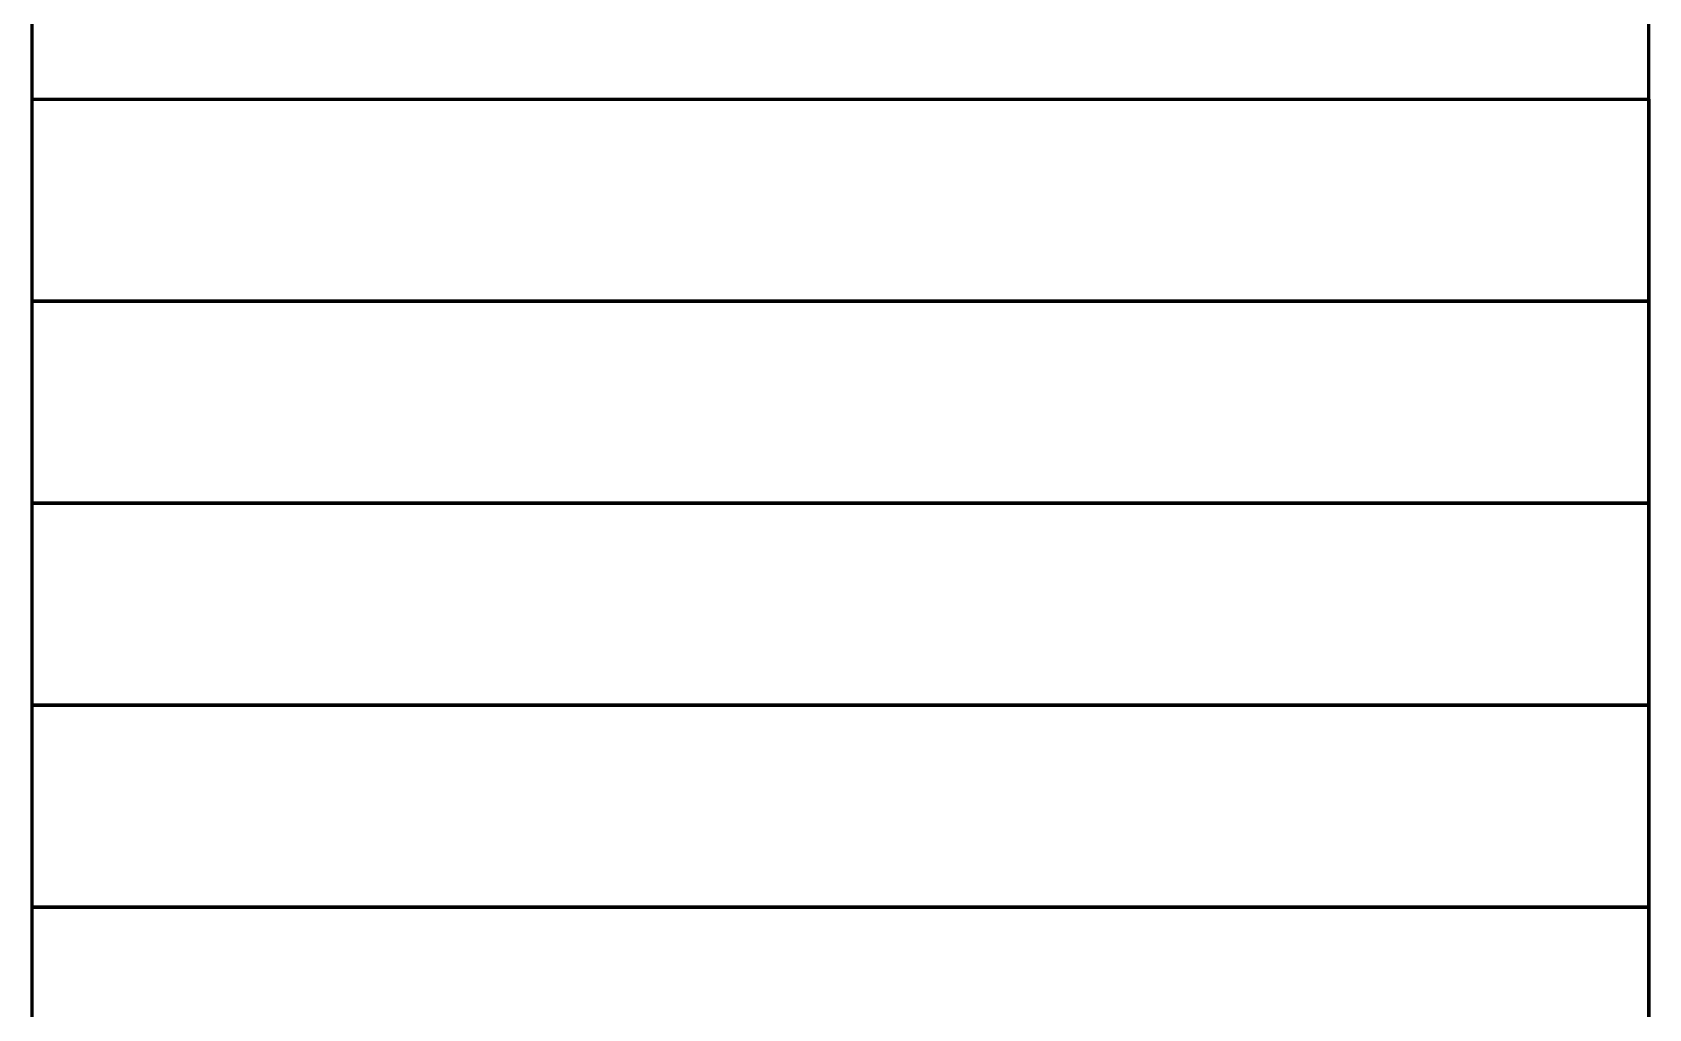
# Model space of a CAD drawing. Extents: x 0 to 297, y 0 to 292.
# Drawn here: x 151.879 to 155.879, y 106.855 to 109.271 of the extents above; entities that cross this region are included whole.
import ezdxf

# ---------------------------------------------------------------- set-up
doc = ezdxf.new("R2010")
doc.units = 0
doc.header["$MEASUREMENT"] = 0
doc.linetypes.add('K5LT_BASIC', pattern=[0])
doc.layers.add('Системный слой', color=7, linetype='Continuous')

# ---------------------------------------------------------------- blocks, each defined once
blk = doc.blocks.new('*U')
at = {"layer": 'Системный слой', "linetype": 'K5LT_BASIC', "lineweight": 60}
for p, q in [((151.8789, 108.606), (151.8789, 109.106)), ((151.8789, 109.106), (155.8789, 109.106)), ((155.8789, 109.106), (155.8789, 108.606)), ((151.8789, 108.106), (151.8789, 108.606)), ((151.8789, 108.606), (155.8789, 108.606)), ((155.8789, 108.606), (151.8789, 108.606)), ((155.8789, 108.606), (155.8789, 108.106)), ((151.8789, 107.606), (151.8789, 108.106)), ((151.8789, 108.106), (155.8789, 108.106)), ((155.8789, 108.106), (151.8789, 108.106)), ((155.8789, 108.106), (155.8789, 107.606)), ((151.8789, 107.106), (151.8789, 107.606)), ((151.8789, 107.606), (155.8789, 107.606)), ((155.8789, 107.606), (151.8789, 107.606)), ((155.8789, 107.606), (155.8789, 107.106)), ((151.8789, 106.606), (151.8789, 107.106)), ((151.8789, 107.106), (155.8789, 107.106)), ((155.8789, 107.106), (151.8789, 107.106)), ((155.8789, 107.106), (155.8789, 106.606))]:
    blk.add_line(p, q, dxfattribs=at)

msp = doc.modelspace()

# ---------------------------------------------------------------- linework, layer by layer
at = {"layer": 'Системный слой', "linetype": 'K5LT_BASIC', "lineweight": 60}
for p, q in [((151.8789, 104.606), (151.8789, 113.6064)), ((155.8789, 99.606), (155.8789, 113.6064)), ((151.8789, 104.606), (151.8789, 109.606)), ((151.8789, 108.606), (154.8789, 108.606)), ((151.8789, 108.606), (155.8789, 108.606)), ((151.8789, 108.106), (154.8789, 108.106)), ((151.8789, 108.106), (155.8789, 108.106)), ((151.8789, 107.606), (154.8789, 107.606)), ((151.8789, 107.606), (155.8789, 107.606)), ((151.8789, 107.106), (154.8789, 107.106)), ((151.8789, 107.106), (155.8789, 107.106))]:
    msp.add_line(p, q, dxfattribs=at)

# ---------------------------------------------------------------- block references
at = {"layer": 'Системный слой'}
msp.add_blockref('*U', (0, 0), dxfattribs=at)
msp.add_blockref('*U', (0, 0), dxfattribs=at)
msp.add_blockref('*U', (0, 0), dxfattribs=at)
msp.add_blockref('*U', (0, 0), dxfattribs=at)
msp.add_blockref('*U', (0, 0), dxfattribs=at)
msp.add_blockref('*U', (0, 0), dxfattribs=at)
msp.add_blockref('*U', (0, 0), dxfattribs=at)
msp.add_blockref('*U', (0, 0), dxfattribs=at)
msp.add_blockref('*U', (0, 0), dxfattribs=at)
msp.add_blockref('*U', (0, 0), dxfattribs=at)
msp.add_blockref('*U', (0, 0), dxfattribs=at)
msp.add_blockref('*U', (0, 0), dxfattribs=at)
msp.add_blockref('*U', (0, 0), dxfattribs=at)
msp.add_blockref('*U', (0, 0), dxfattribs=at)
msp.add_blockref('*U', (0, 0), dxfattribs=at)
msp.add_blockref('*U', (0, 0), dxfattribs=at)
msp.add_blockref('*U', (0, 0), dxfattribs=at)
msp.add_blockref('*U', (0, 0), dxfattribs=at)
msp.add_blockref('*U', (0, 0), dxfattribs=at)
msp.add_blockref('*U', (0, 0), dxfattribs=at)
msp.add_blockref('*U', (0, 0), dxfattribs=at)
msp.add_blockref('*U', (0, 0), dxfattribs=at)
msp.add_blockref('*U', (0, 0), dxfattribs=at)
msp.add_blockref('*U', (0, 0), dxfattribs=at)
msp.add_blockref('*U', (0, 0), dxfattribs=at)
msp.add_blockref('*U', (0, 0), dxfattribs=at)
msp.add_blockref('*U', (0, 0), dxfattribs=at)
msp.add_blockref('*U', (0, 0), dxfattribs=at)
msp.add_blockref('*U', (0, 0), dxfattribs=at)
msp.add_blockref('*U', (0, 0), dxfattribs=at)
msp.add_blockref('*U', (0, 0), dxfattribs=at)
msp.add_blockref('*U', (0, 0), dxfattribs=at)
msp.add_blockref('*U', (0, 0), dxfattribs=at)
msp.add_blockref('*U', (0, 0), dxfattribs=at)
msp.add_blockref('*U', (0, 0), dxfattribs=at)
msp.add_blockref('*U', (0, 0), dxfattribs=at)
msp.add_blockref('*U', (0, 0), dxfattribs=at)
msp.add_blockref('*U', (0, 0), dxfattribs=at)
msp.add_blockref('*U', (0, 0), dxfattribs=at)
msp.add_blockref('*U', (0, 0), dxfattribs=at)
msp.add_blockref('*U', (0, 0), dxfattribs=at)
msp.add_blockref('*U', (0, 0), dxfattribs=at)
msp.add_blockref('*U', (0, 0), dxfattribs=at)
msp.add_blockref('*U', (0, 0), dxfattribs=at)
msp.add_blockref('*U', (0, 0), dxfattribs=at)
msp.add_blockref('*U', (0, 0), dxfattribs=at)
msp.add_blockref('*U', (0, 0), dxfattribs=at)
msp.add_blockref('*U', (0, 0), dxfattribs=at)
msp.add_blockref('*U', (0, 0), dxfattribs=at)
msp.add_blockref('*U', (0, 0), dxfattribs=at)
msp.add_blockref('*U', (0, 0), dxfattribs=at)
msp.add_blockref('*U', (0, 0), dxfattribs=at)
msp.add_blockref('*U', (0, 0), dxfattribs=at)
msp.add_blockref('*U', (0, 0), dxfattribs=at)
msp.add_blockref('*U', (0, 0), dxfattribs=at)
msp.add_blockref('*U', (0, 0), dxfattribs=at)
msp.add_blockref('*U', (0, 0), dxfattribs=at)
msp.add_blockref('*U', (0, 0), dxfattribs=at)
msp.add_blockref('*U', (0, 0), dxfattribs=at)
msp.add_blockref('*U', (0, 0), dxfattribs=at)
msp.add_blockref('*U', (0, 0), dxfattribs=at)
msp.add_blockref('*U', (0, 0), dxfattribs=at)
msp.add_blockref('*U', (0, 0), dxfattribs=at)
msp.add_blockref('*U', (0, 0), dxfattribs=at)
msp.add_blockref('*U', (0, 0), dxfattribs=at)
msp.add_blockref('*U', (0, 0), dxfattribs=at)
msp.add_blockref('*U', (0, 0), dxfattribs=at)
msp.add_blockref('*U', (0, 0), dxfattribs=at)
msp.add_blockref('*U', (0, 0), dxfattribs=at)
msp.add_blockref('*U', (0, 0), dxfattribs=at)
msp.add_blockref('*U', (0, 0), dxfattribs=at)
msp.add_blockref('*U', (0, 0), dxfattribs=at)
msp.add_blockref('*U', (0, 0), dxfattribs=at)
msp.add_blockref('*U', (0, 0), dxfattribs=at)
msp.add_blockref('*U', (0, 0), dxfattribs=at)
msp.add_blockref('*U', (0, 0), dxfattribs=at)
msp.add_blockref('*U', (0, 0), dxfattribs=at)
msp.add_blockref('*U', (0, 0), dxfattribs=at)
msp.add_blockref('*U', (0, 0), dxfattribs=at)
msp.add_blockref('*U', (0, 0), dxfattribs=at)
msp.add_blockref('*U', (0, 0), dxfattribs=at)
msp.add_blockref('*U', (0, 0), dxfattribs=at)
msp.add_blockref('*U', (0, 0), dxfattribs=at)
msp.add_blockref('*U', (0, 0), dxfattribs=at)
msp.add_blockref('*U', (0, 0), dxfattribs=at)
msp.add_blockref('*U', (0, 0), dxfattribs=at)
msp.add_blockref('*U', (0, 0), dxfattribs=at)
msp.add_blockref('*U', (0, 0), dxfattribs=at)
msp.add_blockref('*U', (0, 0), dxfattribs=at)
msp.add_blockref('*U', (0, 0), dxfattribs=at)
msp.add_blockref('*U', (0, 0), dxfattribs=at)
msp.add_blockref('*U', (0, 0), dxfattribs=at)
msp.add_blockref('*U', (0, 0), dxfattribs=at)
msp.add_blockref('*U', (0, 0), dxfattribs=at)
msp.add_blockref('*U', (0, 0), dxfattribs=at)
msp.add_blockref('*U', (0, 0), dxfattribs=at)
msp.add_blockref('*U', (0, 0), dxfattribs=at)
msp.add_blockref('*U', (0, 0), dxfattribs=at)
msp.add_blockref('*U', (0, 0), dxfattribs=at)
msp.add_blockref('*U', (0, 0), dxfattribs=at)
msp.add_blockref('*U', (0, 0), dxfattribs=at)
msp.add_blockref('*U', (0, 0), dxfattribs=at)
msp.add_blockref('*U', (0, 0), dxfattribs=at)
msp.add_blockref('*U', (0, 0), dxfattribs=at)
msp.add_blockref('*U', (0, 0), dxfattribs=at)
msp.add_blockref('*U', (0, 0), dxfattribs=at)
msp.add_blockref('*U', (0, 0), dxfattribs=at)
msp.add_blockref('*U', (0, 0), dxfattribs=at)
msp.add_blockref('*U', (0, 0), dxfattribs=at)
msp.add_blockref('*U', (0, 0), dxfattribs=at)
msp.add_blockref('*U', (0, 0), dxfattribs=at)
msp.add_blockref('*U', (0, 0), dxfattribs=at)
msp.add_blockref('*U', (0, 0), dxfattribs=at)
msp.add_blockref('*U', (0, 0), dxfattribs=at)
msp.add_blockref('*U', (0, 0), dxfattribs=at)
msp.add_blockref('*U', (0, 0), dxfattribs=at)
msp.add_blockref('*U', (0, 0), dxfattribs=at)
msp.add_blockref('*U', (0, 0), dxfattribs=at)
msp.add_blockref('*U', (0, 0), dxfattribs=at)
msp.add_blockref('*U', (0, 0), dxfattribs=at)
msp.add_blockref('*U', (0, 0), dxfattribs=at)
msp.add_blockref('*U', (0, 0), dxfattribs=at)
msp.add_blockref('*U', (0, 0), dxfattribs=at)
msp.add_blockref('*U', (0, 0), dxfattribs=at)
msp.add_blockref('*U', (0, 0), dxfattribs=at)
msp.add_blockref('*U', (0, 0), dxfattribs=at)
msp.add_blockref('*U', (0, 0), dxfattribs=at)
msp.add_blockref('*U', (0, 0), dxfattribs=at)
msp.add_blockref('*U', (0, 0), dxfattribs=at)
msp.add_blockref('*U', (0, 0), dxfattribs=at)
msp.add_blockref('*U', (0, 0), dxfattribs=at)
msp.add_blockref('*U', (0, 0), dxfattribs=at)
msp.add_blockref('*U', (0, 0), dxfattribs=at)
msp.add_blockref('*U', (0, 0), dxfattribs=at)
msp.add_blockref('*U', (0, 0), dxfattribs=at)
msp.add_blockref('*U', (0, 0), dxfattribs=at)
msp.add_blockref('*U', (0, 0), dxfattribs=at)
msp.add_blockref('*U', (0, 0), dxfattribs=at)
msp.add_blockref('*U', (0, 0), dxfattribs=at)
msp.add_blockref('*U', (0, 0), dxfattribs=at)
msp.add_blockref('*U', (0, 0), dxfattribs=at)
msp.add_blockref('*U', (0, 0), dxfattribs=at)
msp.add_blockref('*U', (0, 0), dxfattribs=at)
msp.add_blockref('*U', (0, 0), dxfattribs=at)
msp.add_blockref('*U', (0, 0), dxfattribs=at)
msp.add_blockref('*U', (0, 0), dxfattribs=at)
msp.add_blockref('*U', (0, 0), dxfattribs=at)
msp.add_blockref('*U', (0, 0), dxfattribs=at)
msp.add_blockref('*U', (0, 0), dxfattribs=at)
msp.add_blockref('*U', (0, 0), dxfattribs=at)
msp.add_blockref('*U', (0, 0), dxfattribs=at)
msp.add_blockref('*U', (0, 0), dxfattribs=at)
msp.add_blockref('*U', (0, 0), dxfattribs=at)
msp.add_blockref('*U', (0, 0), dxfattribs=at)
msp.add_blockref('*U', (0, 0), dxfattribs=at)
msp.add_blockref('*U', (0, 0), dxfattribs=at)
msp.add_blockref('*U', (0, 0), dxfattribs=at)
msp.add_blockref('*U', (0, 0), dxfattribs=at)
msp.add_blockref('*U', (0, 0), dxfattribs=at)
msp.add_blockref('*U', (0, 0), dxfattribs=at)
msp.add_blockref('*U', (0, 0), dxfattribs=at)
msp.add_blockref('*U', (0, 0), dxfattribs=at)
msp.add_blockref('*U', (0, 0), dxfattribs=at)
msp.add_blockref('*U', (0, 0), dxfattribs=at)
msp.add_blockref('*U', (0, 0), dxfattribs=at)
msp.add_blockref('*U', (0, 0), dxfattribs=at)
msp.add_blockref('*U', (0, 0), dxfattribs=at)
msp.add_blockref('*U', (0, 0), dxfattribs=at)
msp.add_blockref('*U', (0, 0), dxfattribs=at)
msp.add_blockref('*U', (0, 0), dxfattribs=at)
msp.add_blockref('*U', (0, 0), dxfattribs=at)
msp.add_blockref('*U', (0, 0), dxfattribs=at)
msp.add_blockref('*U', (0, 0), dxfattribs=at)
msp.add_blockref('*U', (0, 0), dxfattribs=at)
msp.add_blockref('*U', (0, 0), dxfattribs=at)
msp.add_blockref('*U', (0, 0), dxfattribs=at)
msp.add_blockref('*U', (0, 0), dxfattribs=at)
msp.add_blockref('*U', (0, 0), dxfattribs=at)
msp.add_blockref('*U', (0, 0), dxfattribs=at)
msp.add_blockref('*U', (0, 0), dxfattribs=at)
msp.add_blockref('*U', (0, 0), dxfattribs=at)
msp.add_blockref('*U', (0, 0), dxfattribs=at)
msp.add_blockref('*U', (0, 0), dxfattribs=at)
msp.add_blockref('*U', (0, 0), dxfattribs=at)
msp.add_blockref('*U', (0, 0), dxfattribs=at)
msp.add_blockref('*U', (0, 0), dxfattribs=at)
msp.add_blockref('*U', (0, 0), dxfattribs=at)
msp.add_blockref('*U', (0, 0), dxfattribs=at)
msp.add_blockref('*U', (0, 0), dxfattribs=at)
msp.add_blockref('*U', (0, 0), dxfattribs=at)
msp.add_blockref('*U', (0, 0), dxfattribs=at)
msp.add_blockref('*U', (0, 0), dxfattribs=at)
msp.add_blockref('*U', (0, 0), dxfattribs=at)
msp.add_blockref('*U', (0, 0), dxfattribs=at)
msp.add_blockref('*U', (0, 0), dxfattribs=at)
msp.add_blockref('*U', (0, 0), dxfattribs=at)
msp.add_blockref('*U', (0, 0), dxfattribs=at)
msp.add_blockref('*U', (0, 0), dxfattribs=at)
msp.add_blockref('*U', (0, 0), dxfattribs=at)
msp.add_blockref('*U', (0, 0), dxfattribs=at)
msp.add_blockref('*U', (0, 0), dxfattribs=at)
msp.add_blockref('*U', (0, 0), dxfattribs=at)
msp.add_blockref('*U', (0, 0), dxfattribs=at)
msp.add_blockref('*U', (0, 0), dxfattribs=at)
msp.add_blockref('*U', (0, 0), dxfattribs=at)
msp.add_blockref('*U', (0, 0), dxfattribs=at)
msp.add_blockref('*U', (0, 0), dxfattribs=at)
msp.add_blockref('*U', (0, 0), dxfattribs=at)
msp.add_blockref('*U', (0, 0), dxfattribs=at)
msp.add_blockref('*U', (0, 0), dxfattribs=at)
msp.add_blockref('*U', (0, 0), dxfattribs=at)
msp.add_blockref('*U', (0, 0), dxfattribs=at)
msp.add_blockref('*U', (0, 0), dxfattribs=at)
msp.add_blockref('*U', (0, 0), dxfattribs=at)
msp.add_blockref('*U', (0, 0), dxfattribs=at)
msp.add_blockref('*U', (0, 0), dxfattribs=at)
msp.add_blockref('*U', (0, 0), dxfattribs=at)
msp.add_blockref('*U', (0, 0), dxfattribs=at)
msp.add_blockref('*U', (0, 0), dxfattribs=at)
msp.add_blockref('*U', (0, 0), dxfattribs=at)
msp.add_blockref('*U', (0, 0), dxfattribs=at)
msp.add_blockref('*U', (0, 0), dxfattribs=at)
msp.add_blockref('*U', (0, 0), dxfattribs=at)
msp.add_blockref('*U', (0, 0), dxfattribs=at)
msp.add_blockref('*U', (0, 0), dxfattribs=at)
msp.add_blockref('*U', (0, 0), dxfattribs=at)
msp.add_blockref('*U', (0, 0), dxfattribs=at)
msp.add_blockref('*U', (0, 0), dxfattribs=at)
msp.add_blockref('*U', (0, 0), dxfattribs=at)
msp.add_blockref('*U', (0, 0), dxfattribs=at)
msp.add_blockref('*U', (0, 0), dxfattribs=at)
msp.add_blockref('*U', (0, 0), dxfattribs=at)
msp.add_blockref('*U', (0, 0), dxfattribs=at)
msp.add_blockref('*U', (0, 0), dxfattribs=at)
msp.add_blockref('*U', (0, 0), dxfattribs=at)
msp.add_blockref('*U', (0, 0), dxfattribs=at)
msp.add_blockref('*U', (0, 0), dxfattribs=at)
msp.add_blockref('*U', (0, 0), dxfattribs=at)
msp.add_blockref('*U', (0, 0), dxfattribs=at)
msp.add_blockref('*U', (0, 0), dxfattribs=at)
msp.add_blockref('*U', (0, 0), dxfattribs=at)
msp.add_blockref('*U', (0, 0), dxfattribs=at)
msp.add_blockref('*U', (0, 0), dxfattribs=at)
msp.add_blockref('*U', (0, 0), dxfattribs=at)
msp.add_blockref('*U', (0, 0), dxfattribs=at)
msp.add_blockref('*U', (0, 0), dxfattribs=at)
msp.add_blockref('*U', (0, 0), dxfattribs=at)
msp.add_blockref('*U', (0, 0), dxfattribs=at)
msp.add_blockref('*U', (0, 0), dxfattribs=at)
msp.add_blockref('*U', (0, 0), dxfattribs=at)
msp.add_blockref('*U', (0, 0), dxfattribs=at)
msp.add_blockref('*U', (0, 0), dxfattribs=at)
msp.add_blockref('*U', (0, 0), dxfattribs=at)
msp.add_blockref('*U', (0, 0), dxfattribs=at)
msp.add_blockref('*U', (0, 0), dxfattribs=at)
msp.add_blockref('*U', (0, 0), dxfattribs=at)
msp.add_blockref('*U', (0, 0), dxfattribs=at)
msp.add_blockref('*U', (0, 0), dxfattribs=at)
msp.add_blockref('*U', (0, 0), dxfattribs=at)
msp.add_blockref('*U', (0, 0), dxfattribs=at)
msp.add_blockref('*U', (0, 0), dxfattribs=at)
msp.add_blockref('*U', (0, 0), dxfattribs=at)
msp.add_blockref('*U', (0, 0), dxfattribs=at)
msp.add_blockref('*U', (0, 0), dxfattribs=at)
msp.add_blockref('*U', (0, 0), dxfattribs=at)
msp.add_blockref('*U', (0, 0), dxfattribs=at)
msp.add_blockref('*U', (0, 0), dxfattribs=at)
msp.add_blockref('*U', (0, 0), dxfattribs=at)
msp.add_blockref('*U', (0, 0), dxfattribs=at)
msp.add_blockref('*U', (0, 0), dxfattribs=at)
msp.add_blockref('*U', (0, 0), dxfattribs=at)
msp.add_blockref('*U', (0, 0), dxfattribs=at)
msp.add_blockref('*U', (0, 0), dxfattribs=at)
msp.add_blockref('*U', (0, 0), dxfattribs=at)
msp.add_blockref('*U', (0, 0), dxfattribs=at)
msp.add_blockref('*U', (0, 0), dxfattribs=at)
msp.add_blockref('*U', (0, 0), dxfattribs=at)
msp.add_blockref('*U', (0, 0), dxfattribs=at)
msp.add_blockref('*U', (0, 0), dxfattribs=at)
msp.add_blockref('*U', (0, 0), dxfattribs=at)
msp.add_blockref('*U', (0, 0), dxfattribs=at)
msp.add_blockref('*U', (0, 0), dxfattribs=at)
msp.add_blockref('*U', (0, 0), dxfattribs=at)
msp.add_blockref('*U', (0, 0), dxfattribs=at)
msp.add_blockref('*U', (0, 0), dxfattribs=at)
msp.add_blockref('*U', (0, 0), dxfattribs=at)
msp.add_blockref('*U', (0, 0), dxfattribs=at)
msp.add_blockref('*U', (0, 0), dxfattribs=at)
msp.add_blockref('*U', (0, 0), dxfattribs=at)
msp.add_blockref('*U', (0, 0), dxfattribs=at)
msp.add_blockref('*U', (0, 0), dxfattribs=at)
msp.add_blockref('*U', (0, 0), dxfattribs=at)
msp.add_blockref('*U', (0, 0), dxfattribs=at)
msp.add_blockref('*U', (0, 0), dxfattribs=at)
msp.add_blockref('*U', (0, 0), dxfattribs=at)
msp.add_blockref('*U', (0, 0), dxfattribs=at)
msp.add_blockref('*U', (0, 0), dxfattribs=at)
msp.add_blockref('*U', (0, 0), dxfattribs=at)
msp.add_blockref('*U', (0, 0), dxfattribs=at)
msp.add_blockref('*U', (0, 0), dxfattribs=at)
msp.add_blockref('*U', (0, 0), dxfattribs=at)
msp.add_blockref('*U', (0, 0), dxfattribs=at)
msp.add_blockref('*U', (0, 0), dxfattribs=at)
msp.add_blockref('*U', (0, 0), dxfattribs=at)
msp.add_blockref('*U', (0, 0), dxfattribs=at)

doc.saveas('drawing.dxf')
